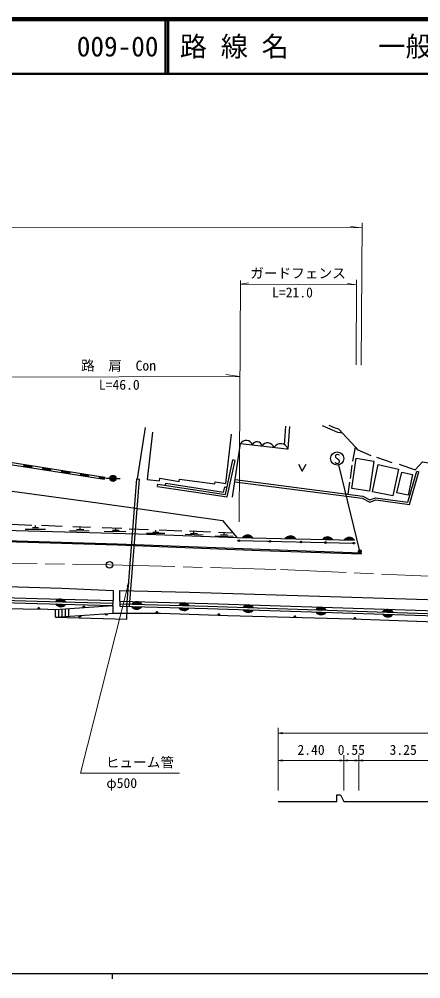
# Model space of a CAD drawing. Units: millimetres at full size, sheet at 1:1000, with parts at other scales. Extents: x 40000 to 680000, y 20000 to 380000.
# Drawn here: x 150975 to 224530, y 204000 to 380000 of the extents above; entities that cross this region are included whole.
import ezdxf
from ezdxf.enums import TextEntityAlignment as Align

# ---------------------------------------------------------------- set-up
doc = ezdxf.new("R2010")
doc.units = ezdxf.units.MM
doc.header["$LTSCALE"] = 1000
doc.linetypes.add('CHAIN', pattern=[18.5, 12, -1.5, 3.5, -1.5])
for name, color, linetype, lineweight in [('M-BGD', 7, 'Continuous', 25), ('M-BGD-EXST', 7, 'Continuous', 25), ('M-BMK', 2, 'CHAIN', 13), ('M-BMK-SRVR', 3, 'Continuous', 25), ('M-STR-HTXT', 7, 'Continuous', 13), ('M-STR-STRC', 7, 'Continuous', 25), ('M-TTL', 2, 'Continuous', 140), ('M-TTL-BAND', 7, 'Continuous', 25), ('M-TTL-LINE', 7, 'Continuous', 50)]:
    doc.layers.add(name, color=color, linetype=linetype, lineweight=lineweight)
doc.layers.add('M-TTL-TXT', color=7, linetype='Continuous')
doc.styles.add('ＭＳ ゴシック', font='')
doc.styles.get('ＭＳ ゴシック').set_extended_font_data('MS Gothic')

# ---------------------------------------------------------------- blocks, each defined once
blk = doc.blocks.new('open_arrow')
at = {"color": 0, "linetype": 'Continuous', "lineweight": -2}
blk.add_lwpolyline([(7.5, 1.25), (0, 0), (7.5, -1.25)], dxfattribs=at)

msp = doc.modelspace()

# ---------------------------------------------------------------- hatches: boundary and pattern name
at = {"layer": 'M-BGD'}
for points in [[(153367, 298096), (151885, 298329), (151823, 297934), (153305, 297701)], [(156825, 297553), (155343, 297786), (155281, 297390), (156763, 297158)], [(160282, 297009), (158801, 297242), (158738, 296847), (160220, 296614)], [(163740, 296466), (162258, 296699), (162196, 296304), (163678, 296071)], [(166669, 296006), (165716, 296156), (165654, 295760), (166607, 295611)], [(168710, 295781, 1), (167610, 295781, 0.41421), (168160, 295231, 0.41421)], [(193784, 284877, 0.51219), (191865, 284922)], [(201631, 284695, 0.51219), (199712, 284739)], [(208417, 284537, 0.51219), (206499, 284582)], [(212407, 284445, 0.51219), (210489, 284489)], [(159531, 273118, 0.51219), (157612, 273170)], [(173499, 272640, 0.51219), (171580, 272689)], [(182111, 272421, 0.51219), (180193, 272470)], [(154739, 271806, 0.4608), (154542, 272044, 0.4608), (154338, 271812)], [(157626, 272769, 0.51219), (159544, 272717)], [(163030, 272112, 0.4608), (162813, 272332, 0.4608), (162629, 272083)], [(171539, 272290, 0.51219), (173458, 272241)], [(176410, 271074, 0.4608), (176211, 271311, 0.4608), (176009, 271078)], [(180204, 272069, 0.51219), (182122, 272020)], [(191959, 271723, 0.51219), (193877, 271660)], [(193894, 272059, 0.51219), (191977, 272122)], [(207197, 271624, 0.51219), (205279, 271687)], [(205292, 271286, 0.51219), (207210, 271223)], [(219445, 271223, 0.51219), (217527, 271286)], [(161770, 270620, 0.84072), (162394, 270665)], [(166592, 270969, 0.84072), (167216, 271014)], [(187746, 270690, 0.4608), (187554, 270932, 0.4608), (187345, 270704)], [(201681, 270290, 0.4608), (201487, 270530, 0.4608), (201280, 270301)], [(212666, 269978, 0.4608), (212473, 270220, 0.4608), (212264, 269992)], [(217495, 270886, 0.51219), (219413, 270824)]]:
    msp.add_hatch(color=256, dxfattribs=at).paths.add_polyline_path(points)
at = {"layer": 'M-BGD-EXST'}
msp.add_hatch(color=256, dxfattribs=at).paths.add_polyline_path([(213163, 282300, 0.41421), (213502, 282200, 0.41421), (213602, 282540, 1)])

# ---------------------------------------------------------------- linework, layer by layer
at = {"layer": 'M-BGD'}
for p, q in [((172655, 295692), (174086, 305118)), ((199576, 301957), (199817, 305364)), ((200222, 301174), (200515, 305315)), ((212110, 298963), (212547, 301528)), ((144967, 299416), (166669, 296006)), ((216447, 299698), (219241, 298695)), ((144908, 299020), (166607, 295611)), ((151823, 297934), (151885, 298329)), ((153305, 297701), (153367, 298096)), ((155281, 297390), (155343, 297786)), ((156763, 297158), (156825, 297553)), ((190501, 299089), (190111, 299174)), ((211641, 295765), (211980, 298199)), ((158738, 296847), (158801, 297242)), ((160220, 296614), (160282, 297009)), ((162196, 296304), (162258, 296699)), ((163678, 296071), (163740, 296466)), ((165654, 295761), (165716, 296156)), ((166607, 295611), (166669, 296006)), ((167610, 295781), (166860, 295781)), ((168710, 295781), (169460, 295781)), ((170677, 272312), (172520, 295702)), ((172520, 295702), (173018, 295663)), ((223793, 297079), (224177, 296967)), ((171178, 272299), (173018, 295663)), ((176303, 294311), (176363, 294706)), ((177784, 294490), (177845, 294885)), ((188626, 294219), (189017, 294134)), ((211219, 292869), (211521, 295097)), ((149458, 287366), (153309, 287211)), ((153948, 286768), (153948, 287138)), ((155054, 287183), (158862, 287042)), ((160818, 286977), (164032, 286850)), ((152072, 286485), (155819, 286485)), ((153408, 286768), (154488, 286768)), ((160170, 286252), (163785, 286174)), ((161471, 286455), (162788, 286431)), ((162129, 286443), (162141, 286821)), ((166140, 286769), (169796, 286645)), ((166554, 286102), (170525, 286023)), ((168038, 286291), (169254, 286268)), ((168646, 286279), (168646, 286623)), ((171100, 286533), (174663, 286413)), ((174278, 285764), (177656, 285756)), ((175438, 285939), (176519, 285923)), ((175979, 285931), (175979, 286312)), ((176587, 286341), (180785, 286137)), ((181355, 285522), (184647, 285432)), ((182141, 286161), (186030, 285990)), ((182351, 285719), (183607, 285683)), ((182979, 285701), (182989, 285978)), ((186866, 285266), (190157, 285177)), ((187500, 285939), (190127, 285788)), ((187861, 285464), (189117, 285428)), ((188489, 285446), (188499, 285723)), ((190854, 284945), (212407, 284445)), ((191199, 284367), (212278, 283901)), ((157647, 270321), (157646, 271723)), ((157647, 270321), (168233, 271088)), ((158247, 270365), (158246, 271766)), ((158847, 270408), (158846, 271809)), ((159447, 270452), (159446, 271853)), ((160047, 270495), (160046, 271896)), ((168152, 272483), (168152, 271082))]:
    msp.add_line(p, q, dxfattribs=at)
for points in [[(210181, 304072), (209352, 304222), (206513, 305433)], [(207706, 305519), (208671, 305091), (209438, 304872), (212547, 301528), (212881, 301073), (215402, 299965)], [(175405, 304246), (174396, 295562), (176659, 295322), (176711, 295810), (180263, 295232), (180340, 295643), (186798, 294804), (186843, 295163), (188809, 294865), (189851, 303906)], [(190024, 292353), (191529, 302187), (200011, 301190), (200222, 301174)], [(176303, 294311), (189044, 292373), (190501, 299089)], [(176363, 294706), (188733, 292825), (190111, 299174)], [(202115, 298417), (202831, 297122), (203546, 298417)], [(220570, 298396), (223484, 297371), (224859, 298797), (228898, 298141), (229028, 288210)], [(113305, 296205), (113322, 296551), (123851, 295918), (133455, 295196), (144267, 294178), (165357, 291290), (188190, 288032), (190854, 284945)], [(190454, 295161), (213820, 292128), (215180, 291426), (216291, 291834), (222434, 291001), (224177, 296967)], [(190514, 295556), (213942, 292516), (215208, 291862), (216246, 292243), (222146, 291444), (223793, 297079)], [(177845, 294885), (188421, 293277), (188626, 294219)], [(143631, 286410), (172711, 285627), (190854, 284945)], [(82960, 275416), (103771, 276220), (111997, 276454), (120966, 276515), (132948, 276425), (144634, 276067), (158806, 275620), (168176, 275191), (168163, 273383)], [(169399, 273244), (169399, 275188), (182154, 274907), (205988, 274159), (245487, 272928), (284668, 271797), (287988, 271484), (289130, 270287), (289130, 269813)], [(82809, 273735), (95982, 274126), (116718, 274501), (125304, 274480), (135580, 274283), (154286, 273761), (168163, 273383)], [(82830, 273235), (95994, 273626), (116722, 274001), (125299, 273980), (135569, 273784), (154272, 273261), (168163, 272883)], [(82847, 272835), (96004, 273226), (116725, 273601), (125294, 273580), (135559, 273384), (154261, 272861), (168152, 272483)], [(168152, 272483), (168163, 272883), (168163, 273383)], [(169399, 273244), (169386, 272745), (169376, 272345)], [(169399, 273244), (185505, 272834), (231186, 271339), (252916, 270777)], [(82896, 271660), (98346, 272144), (111064, 272443), (132561, 272294), (142574, 271997), (156238, 271782), (157646, 271723), (168152, 272483)], [(157647, 270321), (170675, 269961), (170725, 272310)], [(168233, 271088), (176848, 271076), (189164, 270639), (211931, 270004), (240843, 268999), (247191, 268770), (252914, 269787)], [(169376, 272345), (185478, 271935), (231160, 270439), (252914, 269877)], [(169386, 272745), (185490, 272335), (231171, 270839), (252903, 270277)], [(198437, 236527), (209139, 236527), (209139, 237763), (209850, 237763), (210437, 236527), (249437, 236527), (249437, 237292), (259687, 237292)]]:
    msp.add_lwpolyline(points, dxfattribs=at)
for points in [[(211900, 293921), (212669, 299480), (215948, 298957), (215152, 293413)], [(215681, 293332), (216744, 298334), (220448, 297486), (219385, 292592)], [(220172, 293127), (221040, 296919), (223024, 296473), (222250, 292696)]]:
    msp.add_lwpolyline(points, close=True, dxfattribs=at)
for centre, radius in [((168160, 295781), 550), ((191199, 284367), 150), ((196879, 284241), 150), ((202586, 284115), 150), ((207063, 284016), 150), ((212278, 283901), 150)]:
    msp.add_circle(centre, radius, dxfattribs=at)
for centre, radius, start, end in [((192539, 301574), 1181, 17.89144, 148.69305), ((194531, 301572), 942, 9.35653, 157.22796), ((196489, 301086), 1211, 18.45652, 148.12797), ((198860, 300707), 1440, 18.89915, 148.05522), ((192808, 284209), 1182, 34.42746, 142.91261), ((200655, 284026), 1182, 34.42746, 142.91261), ((207442, 283869), 1182, 34.42746, 142.91261), ((211432, 283776), 1182, 34.42746, 142.91261), ((158553, 272453), 1182, 34.19928, 142.68443), ((172522, 271974), 1182, 34.29925, 142.78441), ((181134, 271754), 1182, 34.29925, 142.78441), ((154539, 271841), 203, 350.13834, 188.06173), ((158604, 273434), 1182, 214.19928, 322.68443), ((162827, 272129), 203, 355.17841, 193.1018), ((172516, 272956), 1182, 214.29925, 322.78441), ((176210, 271108), 203, 350.57198, 188.49536), ((181180, 272735), 1182, 214.29925, 322.78441), ((192940, 272382), 1182, 213.88185, 322.367), ((192913, 271400), 1182, 33.88185, 142.367), ((206216, 270965), 1182, 33.88185, 142.367), ((206274, 271945), 1182, 213.88185, 322.367), ((218464, 270564), 1182, 33.88185, 142.367), ((162078, 270697), 318, 194.03124, 354.24897), ((166900, 271046), 318, 194.03124, 354.24897), ((187546, 270728), 203, 349.0059, 186.92929), ((201482, 270327), 203, 349.43906, 187.36245), ((212466, 270017), 203, 349.04725, 186.97064), ((218477, 271546), 1182, 213.88185, 322.367)]:
    msp.add_arc(centre, radius, start, end, dxfattribs=at)
at = {"layer": 'M-BGD-EXST'}
msp.add_line((213383, 282420), (209506, 298268), dxfattribs=at)
for centre, radius in [((209221, 299434), 1200), ((213383, 282420), 250)]:
    msp.add_circle(centre, radius, dxfattribs=at)
at = {"layer": 'M-BMK'}
msp.add_lwpolyline([(68526, 279454), (110455, 280204), (142251, 280328), (167514, 279922), (198860, 279058), (227411, 277771), (245628, 276962), (267912, 276641), (300117, 275795), (307402, 275694), (368588, 275259), (468958, 274980), (559407, 274841)], dxfattribs=at)
at = {"layer": 'M-BMK-SRVR'}
msp.add_circle((167514, 279922), 600, dxfattribs=at)
at = {"layer": 'M-STR-HTXT'}
for p, q in [((213760, 341714), (211633, 341990)), ((213639, 316562), (213764, 342665)), ((191259, 287786), (191489, 332057)), ((191486, 331385), (192964, 331646)), ((191486, 331385), (212733, 331308)), ((212733, 331308), (211084, 331532)), ((212723, 316624), (212734, 332211)), ((146685, 314370), (191398, 314482)), ((191398, 314482), (188813, 314841)), ((198437, 238527), (198437, 250027)), ((198437, 249027), (259687, 249027)), ((198437, 238527), (198437, 245027)), ((210437, 238527), (210437, 245027)), ((210437, 238527), (210437, 245027)), ((213187, 238527), (213187, 245027)), ((213187, 238527), (213187, 245027)), ((198437, 244027), (210437, 244027)), ((210437, 244027), (213187, 244027)), ((213187, 244027), (229437, 244027))]:
    msp.add_line(p, q, dxfattribs=at)
for points in [[(67737, 341963), (126293, 341851), (213760, 341714)], [(171025, 276722), (162200, 241736), (180336, 241736)]]:
    msp.add_lwpolyline(points, dxfattribs=at)
at = {"layer": 'M-STR-STRC'}
msp.add_line((213619, 282154), (213612, 281954), dxfattribs=at)
for points in [[(92423, 284150), (101417, 284522), (109438, 284670), (118331, 284748), (132841, 284709), (144255, 284520), (168983, 283785), (195166, 282782), (213619, 282154)], [(92431, 283951), (101423, 284322), (109441, 284470), (118332, 284548), (132839, 284509), (144250, 284320), (168976, 283585), (195158, 282582), (213612, 281954)]]:
    msp.add_lwpolyline(points, dxfattribs=at)
at = {"layer": 'M-TTL'}
msp.add_line((680000, 380000), (40000, 380000), dxfattribs=at)
at = {"layer": 'M-TTL-BAND'}
for p, q in [((40000, 205000), (579000, 205000)), ((168000, 205000), (168000, 204000))]:
    msp.add_line(p, q, dxfattribs=at)
at = {"layer": 'M-TTL-LINE'}
for p, q in [((177750, 380000), (177750, 370000)), ((178250, 380000), (178250, 370000)), ((40000, 370000), (680000, 370000))]:
    msp.add_line(p, q, dxfattribs=at)

# ---------------------------------------------------------------- block references
at = {"layer": 'M-STR-HTXT', "xscale": 100, "yscale": 100}
for p, rotation in [((171025, 276722), 255.8), ((210437, 244027), 180), ((213187, 244027), 180)]:
    msp.add_blockref('open_arrow', p, dxfattribs=dict(at, rotation=rotation))
for p in [(198437, 249027), (198437, 244027), (210437, 244027), (213187, 244027)]:
    msp.add_blockref('open_arrow', p, dxfattribs=at)

# ---------------------------------------------------------------- texts
at = {"layer": 'M-BGD-EXST', "style": 'ＭＳ ゴシック'}
msp.add_text('S', height=1833, dxfattribs=at).set_placement((209229, 299348), align=Align.MIDDLE_CENTER)
at = {"layer": 'M-STR-HTXT', "style": 'ＭＳ ゴシック'}
for s, p in [('ガードフェンス', (202042, 331945)), ('L=21.0', (201031, 328410)), ('路\u3000肩\u3000Con', (169164, 315001)), ('L=46.0', (169307, 311490))]:
    msp.add_text(s, height=1833, dxfattribs=at).set_placement(p, align=Align.BOTTOM_CENTER)
for s, p in [('2.40', (201937, 244527)), ('0.55', (209312, 244527)), ('3.25', (218812, 244527)), ('ヒューム管', (166836, 242236))]:
    msp.add_text(s, height=1833, dxfattribs=at).set_placement(p, align=Align.BOTTOM_LEFT)
msp.add_text('φ500', height=1833, dxfattribs=at).set_placement((166932, 239902), align=Align.MIDDLE_LEFT)
at = {"layer": 'M-TTL-TXT', "style": 'ＭＳ ゴシック'}
for s, p in [('009-00', (161521, 375000)), ('路 線 名', (180380, 375000)), ('一般県道\u3000粭島櫛ヶ浜停車場線', (216734, 375000))]:
    msp.add_text(s, height=3666, dxfattribs=at).set_placement(p, align=Align.MIDDLE_LEFT)

doc.saveas('drawing.dxf')
